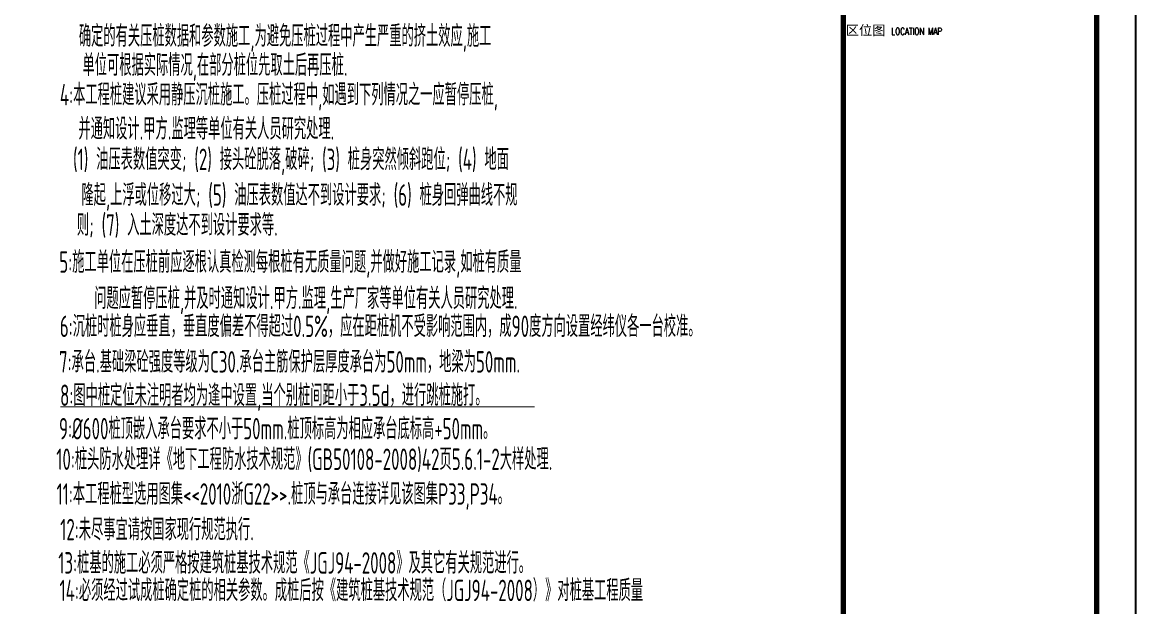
# Model space of a CAD drawing. Extents: x -138012 to 2129925, y -311560 to 0.
# Drawn here: x 168501 to 197067, y -164540 to -149535 of the extents above; entities that cross this region are included whole.
import ezdxf

# ---------------------------------------------------------------- set-up
doc = ezdxf.new("R2010")
doc.units = 0
doc.header["$LTSCALE"] = 1000
doc.header["$MEASUREMENT"] = 0
doc.layers.get('0').update_dxf_attribs({"linetype": 'CONTINUOUS'})
for name, color, linetype in [('PUB_TITLE', 4, 'CONTINUOUS'), ('TEXT', 7, 'CONTINUOUS'), ('TXT', 7, 'CONTINUOUS'), ('图框', 4, 'CONTINUOUS')]:
    doc.layers.add(name, color=color, linetype=linetype)
doc.styles.add('iIcon2', font='')
doc.styles.add('MIMI-TKWZ', font='romanc.shx', dxfattribs={"width": 0.75, "oblique": 15, "bigfont": 'bigfont.shx'})
doc.styles.add('TSSD_REIN', font='tssdeng.shx', dxfattribs={"width": 0.7, "bigfont": 'tssdchn.shx'})
doc.styles.get('iIcon2').set_extended_font_data('SimSun')

# ---------------------------------------------------------------- blocks, each defined once
blk = doc.blocks.new('564563')
at = {"layer": '图框', "const_width": 140}
blk.add_lwpolyline([(196067, -136041), (189567, -136041), (189567, -193441), (196067, -193441)], close=True, dxfattribs=at)
at = {"layer": '图框', "style": 'iIcon2'}
blk.add_text('区位图 ', height=250, dxfattribs=at).set_placement((189624, -149865))
at = {"layer": '图框', "style": 'MIMI-TKWZ', "width": 0.75}
blk.add_text('LOCATION MAP', height=180, dxfattribs=at).set_placement((190798, -149854))

msp = doc.modelspace()

# ---------------------------------------------------------------- linework, layer by layer
at = {"const_width": 26.25}
msp.add_lwpolyline([(169481.002, -159404.907), (181644.447, -159404.907)], dxfattribs=at)
at = {"layer": 'PUB_TITLE'}
msp.add_lwpolyline([(70966.784, -194441.449), (197066.784, -194441.449), (197066.784, -135041.449), (70966.784, -135041.449)], close=True, dxfattribs=at)
at = {"layer": 'PUB_TITLE', "const_width": 100}
msp.add_lwpolyline([(73466.784, -193441.449), (196066.784, -193441.449), (196066.784, -136041.449), (73466.784, -136041.449)], close=True, dxfattribs=at)

# ---------------------------------------------------------------- block references
at = {"layer": 'TEXT'}
msp.add_blockref('564563', (0, 0), dxfattribs=at)

# ---------------------------------------------------------------- texts
at = {"layer": 'TXT', "style": 'TSSD_REIN', "width": 0.6}
for s, p in [('确定的有关压桩数据和参数施工,为避免压桩过程中产生严重的挤土效应,施工', (169952.714, -150164.426)), ('单位可根据实际情况,在部分桩位先取土后再压桩.', (170046.3, -150910.944)), ('4:本工程桩建议采用静压沉桩施工。压桩过程中,如遇到下列情况之一应暂停压桩,', (169464.826, -151670.156)), ('并通知设计.甲方.监理等单位有关人员研究处理.', (169940.947, -152546.345)), ('(1) 油压表数值突变; (2) 接头砼脱落,破碎; (3) 桩身突然倾斜跑位; (4) 地面', (169802.565, -153330.101)), ('隆起,上浮或位移过大; (5) 油压表数值达不到设计要求; (6) 桩身回弹曲线不规', (170018.51, -154246.504)), ('则; (7) 入土深度达不到设计要求等.', (169901.771, -155015.275)), ('5:施工单位在压桩前应逐根认真检测每根桩有无质量问题,并做好施工记录,如桩有质量', (169449.45, -155966.552)), ('问题应暂停压桩,并及时通知设计.甲方.监理,生产厂家等单位有关人员研究处理.', (170345.394, -156898.207)), ('6:沉桩时桩身应垂直，垂直度偏差不得超过0.5%%%，应在距桩机不受影响范围内，成90度方向设置经纬仪各一台校准。', (169462.92, -157615.65)), ('7:承台.基础梁砼强度等级为C30.承台主筋保护层厚度承台为50mm，地梁为50mm.', (169442.438, -158528.817)), ('8:图中桩定位未注明者均为逢中设置,当个别桩间距小于3.5d，进行跳桩施打。', (169471.12, -159385.461)), ('9:%%C600桩顶嵌入承台要求不小于50mm.桩顶标高为相应承台底标高+50mm。', (169442.682, -160244.324)), ('10:桩头防水处理详《地下工程防水技术规范》(GB50108-2008)42页5.6.1-2大样处理.', (169373.613, -161028.188)), ('11:本工程桩型选用图集<<2010浙G22>>.桩顶与承台连接详见该图集P33,P34。', (169379.49, -161921.39)), ('12:未尽事宜请按国家现行规范执行.', (169474.197, -162833.174)), ('13:桩基的施工必须严格按建筑桩基技术规范《JGJ94-2008》及其它有关规范进行。', (169423.998, -163689.712)), ('14:必须经过试成桩确定桩的相关参数。成桩后按《建筑桩基技术规范（JGJ94-2008）》对桩基工程质量', (169455.549, -164396.248))]:
    msp.add_text(s, height=551.25, dxfattribs=at).set_placement(p)

doc.saveas('drawing.dxf')
